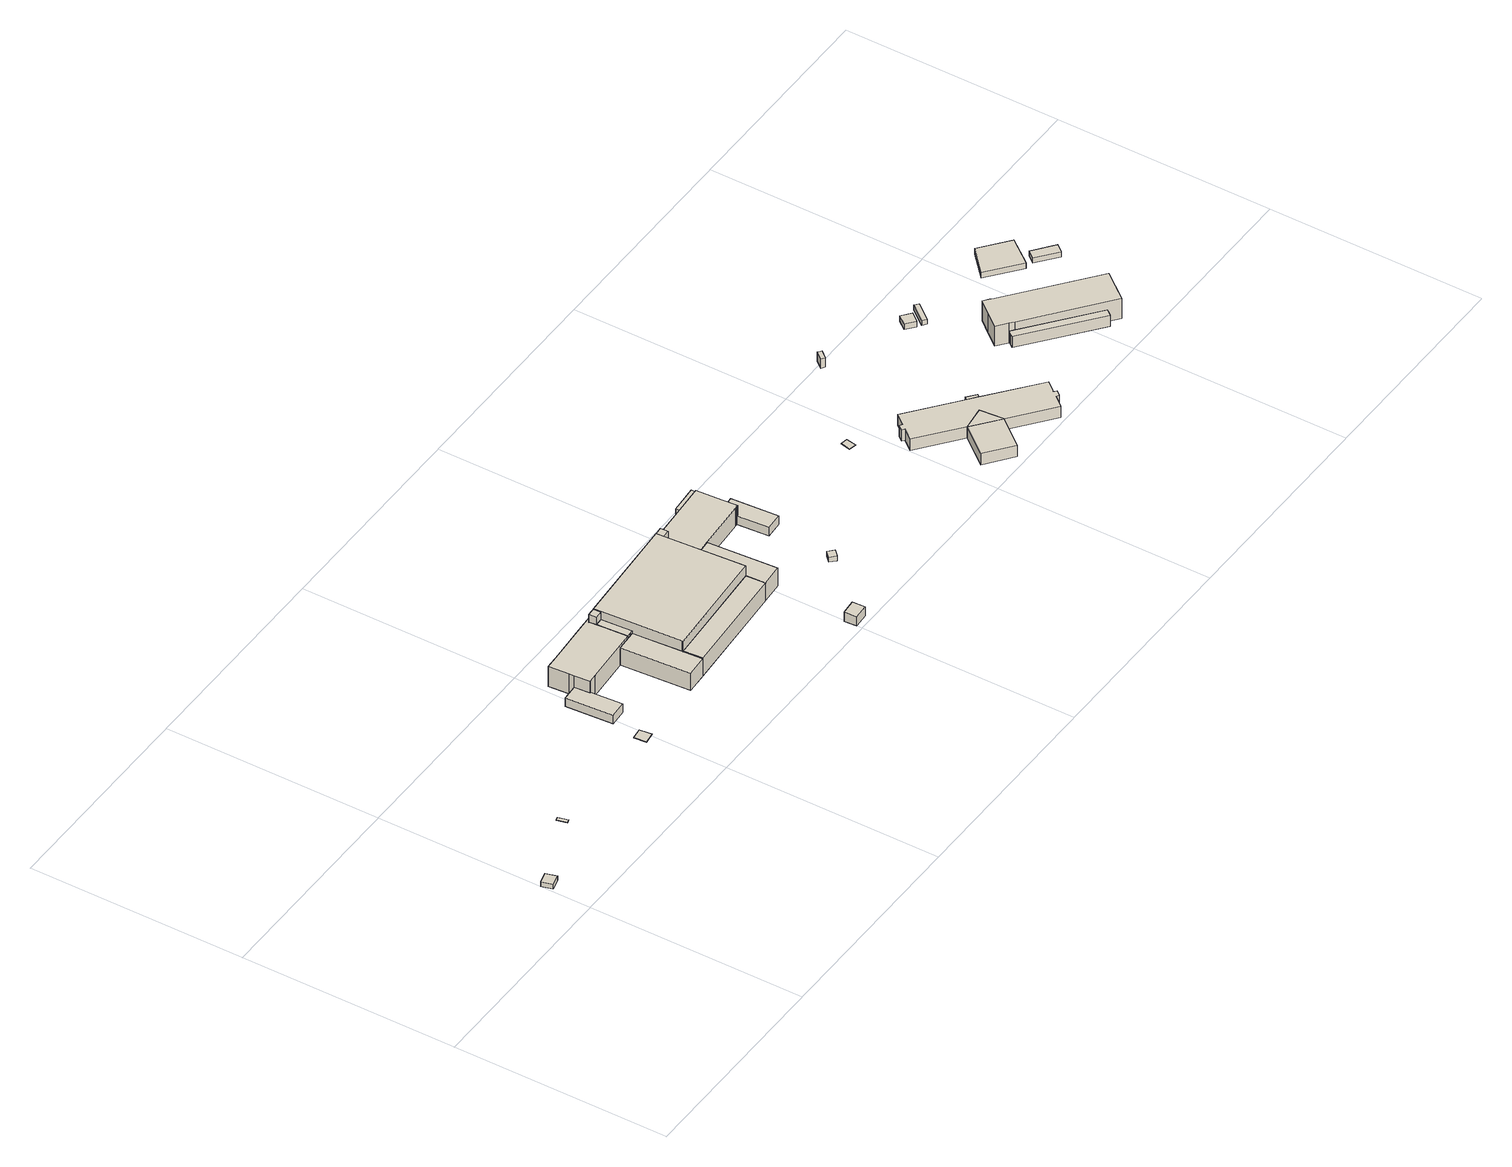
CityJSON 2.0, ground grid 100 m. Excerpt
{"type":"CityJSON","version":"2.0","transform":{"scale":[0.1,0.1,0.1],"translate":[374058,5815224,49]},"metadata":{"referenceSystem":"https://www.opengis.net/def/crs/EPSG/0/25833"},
"CityObjects":{
"building1":{"type":"Building","attributes":{"Gemeindeschluessel":"11000005","BezugspunktDach":"2200","function":"31001_2143","measuredHeight":2.42,"storeysAboveGround":1},"address":[{"country":"Germany","locality":"Berlin","thoroughfareNumber":"3H (4)","thoroughfareName":"Ritterfelddamm"}],"geometry":[{"type":"Solid","lod":"1","boundaries":[[[[0,1,2,3]],[[4,5,6,7]],[[4,7,3,2]],[[5,4,2,1]],[[6,5,1,0]],[[7,6,0,3]]]]}]},
"building2":{"type":"Building","attributes":{"Gemeindeschluessel":"11000005","BezugspunktDach":"2200","function":"31001_2142","measuredHeight":0.142,"storeysAboveGround":1},"address":[{"country":"Germany","locality":"Berlin","thoroughfareNumber":"3H (5)","thoroughfareName":"Ritterfelddamm"}],"geometry":[{"type":"Solid","lod":"1","boundaries":[[[[8,9,10,11]],[[12,13,14,15]],[[12,15,11,10]],[[13,12,10,9]],[[14,13,9,8]],[[15,14,8,11]]]]}]},
"building3":{"type":"Building","attributes":{"Gemeindeschluessel":"11000005","BezugspunktDach":"2200","function":"31001_2200","measuredHeight":0.121,"storeysAboveGround":1},"address":[{"country":"Germany","locality":"Berlin","thoroughfareNumber":"33 (2)","thoroughfareName":"Am Flugplatz Gatow"}],"geometry":[{"type":"Solid","lod":"1","boundaries":[[[[16,17,18,19]],[[20,21,22,23]],[[20,23,19,18]],[[21,20,18,17]],[[22,21,17,16]],[[23,22,16,19]]]]}]},
"building4":{"type":"Building","attributes":{"Gemeindeschluessel":"11000005","BezugspunktDach":"2200","function":"31001_2521","measuredHeight":4.42,"storeysAboveGround":1},"address":[{"country":"Germany","locality":"Berlin","thoroughfareNumber":"33 (1)","thoroughfareName":"Am Flugplatz Gatow"}],"geometry":[{"type":"Solid","lod":"1","boundaries":[[[[24,25,26,27,28,29]],[[30,31,32,33,34,35]],[[30,35,29,28]],[[31,30,28,27]],[[32,31,27,26]],[[33,32,26,25]],[[34,33,25,24]],[[35,34,24,29]]]]}]},
"building5":{"type":"Building","attributes":{"name":"Militärhistorisches Museum","Gemeindeschluessel":"11000005","function":"31001_3034"},"address":[{"country":"Germany","locality":"Berlin","thoroughfareNumber":"33 (7)","thoroughfareName":"Am Flugplatz Gatow"}],"children":["building5-1","building5-2","building5-3","building5-4","building5-5","building5-6","building5-7","building5-8","building5-9","building5-10"]},
"building5-1":{"type":"BuildingPart","attributes":{"BezugspunktDach":"2200","measuredHeight":14.56,"storeysAboveGround":3},"parents":["building5"],"geometry":[{"type":"MultiSurface","lod":"1","boundaries":[[[36,37,38,39,40,41,42,43,44,45]],[[46,47,48,49,50,51,52,53,54,55]],[[46,55,45,44]],[[56,57,46,44,43]],[[58,56,47,43,42]],[[59,60,61,62,63,42,41]],[[49,48,64]],[[65,59,49,50,49,41,40]],[[66,65,40,39]],[[67,68,39,38]],[[53,52,69,53,70,71,72,67,52,38,37]],[[73,74,53,37,36]],[[75,73,54,36,45]],[[47,46,57,56]],[[49,64,60,59]],[[64,48,63,62,61]],[[50,49,59,65]],[[51,50,65,66]],[[52,51,68,67]],[[67,72,69,52]],[[72,71,70,53,69]],[[54,53,74,73]],[[55,54,73,75]]]}]},
"building5-2":{"type":"BuildingPart","attributes":{"BezugspunktDach":"2200","measuredHeight":9.23,"storeysAboveGround":3},"parents":["building5"],"geometry":[{"type":"MultiSurface","lod":"1","boundaries":[[[65,76,77,78,60]],[[79,80,81,50,64]],[[80,79,78,77]],[[81,80,77,76]],[[79,82,83,84,78]],[[85,86,84,83]],[[64,87,60,86,88,85]],[[50,81,76,65]],[[64,49,59,60]],[[50,65,59,89,49]]]}]},
"building5-3":{"type":"BuildingPart","attributes":{"BezugspunktDach":"2200","measuredHeight":9.28,"storeysAboveGround":3},"parents":["building5"],"geometry":[{"type":"MultiSurface","lod":"1","boundaries":[[[90,76,65,66]],[[50,81,91,51]],[[91,81,76,90]],[[51,68,92,90,66]],[[50,51,66,65]],[[81,50,65,76]],[[92,68,51,91]]]}]},
"building5-4":{"type":"BuildingPart","attributes":{"BezugspunktDach":"2200","measuredHeight":9,"storeysAboveGround":3},"parents":["building5"],"geometry":[{"type":"MultiSurface","lod":"1","boundaries":[[[93,92,68,72,94]],[[69,51,91,95,96]],[[95,91,92,93]],[[96,95,93,94]],[[97,69,98,99,72]],[[100,101,99,98]],[[94,101,100,96]],[[52,67,68,51]],[[69,72,67,52]],[[91,51,68,92]]]}]},
"building5-5":{"type":"BuildingPart","attributes":{"BezugspunktDach":"2200","measuredHeight":11.34,"storeysAboveGround":3},"parents":["building5"],"geometry":[{"type":"MultiSurface","lod":"1","boundaries":[[[102,103,71,70,104,105]],[[106,53,69,98,100,107]],[[99,72,71,103]],[[101,99,103,102]],[[106,107,105,104]],[[53,106,104,70]],[[72,69,53,108,70,71]],[[98,69,72,99]],[[100,98,99,101]],[[109,110,105,107]],[[102,110,109,100]]]}]},
"building5-6":{"type":"BuildingPart","attributes":{"BezugspunktDach":"2200","measuredHeight":14.25,"storeysAboveGround":3},"parents":["building5"],"geometry":[{"type":"MultiSurface","lod":"1","boundaries":[[[111,74,75,112,113]],[[114,55,53,107,115]],[[116,117,118,115,114,115,113,112]],[[55,114,112,75]],[[107,53,106,107,105,104,70,74,111]],[[118,119,111,113]],[[114,115,118,117,116]],[[120,54,73,74,53]],[[55,121,75,73,54]],[[105,107,106,104]],[[70,104,106,53]],[[115,107,119,118]]]}]},
"building5-7":{"type":"BuildingPart","attributes":{"BezugspunktDach":"2200","measuredHeight":14.25,"storeysAboveGround":3},"parents":["building5"],"geometry":[{"type":"MultiSurface","lod":"1","boundaries":[[[58,122,123,124,57]],[[125,126,127,48,46]],[[125,46,57,124]],[[126,125,126,128,129,124,123]],[[127,130,128,126,127,126,123,122]],[[63,131,122,58]],[[129,128,126,125]],[[126,128,130,127]],[[48,127,131,63]],[[46,47,56,57]],[[48,58,56,47]]]}]},
"building5-8":{"type":"BuildingPart","attributes":{"BezugspunktDach":"2200","measuredHeight":11.28,"storeysAboveGround":3},"parents":["building5"],"geometry":[{"type":"MultiSurface","lod":"1","boundaries":[[[132,133,134,135,136,137,138,119,118,117,139,140,141,142]],[[143,144,145,114,115,107,109,100,146,32,31,30,147,148]],[[143,148,142,141]],[[144,143,141,140]],[[145,144,140,139]],[[114,145,139,117]],[[110,105,107,119,138]],[[102,110,109,138,137]],[[146,100,96,94,101,137,136]],[[32,146,136,135]],[[31,32,135,134]],[[30,31,134,133]],[[147,30,133,132]],[[148,147,132,142]],[[115,114,149,117,118]],[[107,115,118,119]],[[109,107,105,110]],[[100,109,110,102]],[[101,94,96,100]]]}]},
"building5-9":{"type":"BuildingPart","attributes":{"BezugspunktDach":"2200","measuredHeight":10.61,"storeysAboveGround":3},"parents":["building5"],"geometry":[{"type":"MultiSurface","lod":"1","boundaries":[[[129,128,130,150,151,152,153,154,155,156,157,158,159,160,161]],[[162,163,164,165,166,167,168,169,79,83,85,127,126,125,170]],[[162,170,161,160]],[[163,162,160,159]],[[164,163,159,158]],[[165,164,158,157]],[[166,165,157,156]],[[167,166,156,155]],[[168,167,155,154]],[[169,168,154,153]],[[79,169,153,152]],[[84,78,152,151]],[[86,84,83,151,150]],[[170,125,129,161]],[[83,79,78,84]],[[85,83,84,86]],[[171,127,85,150,130]],[[126,127,130,128]],[[126,128,129,125]]]}]},
"building5-10":{"type":"BuildingPart","attributes":{"BezugspunktDach":"2200","measuredHeight":9.97,"storeysAboveGround":3},"parents":["building5"],"geometry":[{"type":"MultiSurface","lod":"1","boundaries":[[[62,172,131,63]],[[127,85,64,48]],[[150,130,131,172]],[[60,86,85,172,62]],[[173,127,48,63,131]],[[85,127,130,150]],[[64,85,86,60]],[[48,64,60,62,63]]]}]},
"building6":{"type":"Building","attributes":{"Gemeindeschluessel":"11000005","BezugspunktDach":"2200","function":"31001_2142","measuredHeight":4.82,"storeysAboveGround":1},"address":[{"country":"Germany","locality":"Berlin","thoroughfareNumber":"33 (4)","thoroughfareName":"Am Flugplatz Gatow"}],"geometry":[{"type":"Solid","lod":"1","boundaries":[[[[174,175,176,177]],[[178,179,180,181]],[[178,181,177,176]],[[179,178,176,175]],[[180,179,175,174]],[[181,180,174,177]]]]}]},
"building7":{"type":"Building","attributes":{"Gemeindeschluessel":"11000005","BezugspunktDach":"2200","function":"31001_2200","measuredHeight":2.5,"storeysAboveGround":1},"address":[{"country":"Germany","locality":"Berlin","thoroughfareNumber":"33 (5)","thoroughfareName":"Am Flugplatz Gatow"}],"geometry":[{"type":"Solid","lod":"1","boundaries":[[[[182,183,184,185]],[[186,187,188,189]],[[186,189,185,184]],[[187,186,184,183]],[[188,187,183,182]],[[189,188,182,185]]]]}]},
"building8":{"type":"Building","attributes":{"Gemeindeschluessel":"11000005","BezugspunktDach":"2200","function":"51009_1610","measuredHeight":9.02,"storeysAboveGround":0},"address":[{"country":"Germany","locality":"Berlin"}],"geometry":[{"type":"Solid","lod":"1","boundaries":[[[[190,191,192,193]],[[194,165,163,195]],[[194,195,193,192]],[[165,194,192,191]],[[163,165,191,190]],[[195,163,190,193]]]]}]},
"building9":{"type":"Building","attributes":{"Gemeindeschluessel":"11000005","BezugspunktDach":"2200","function":"31001_3030","measuredHeight":4.42,"storeysAboveGround":1},"address":[{"country":"Germany","locality":"Berlin","thoroughfareNumber":"33 (6)","thoroughfareName":"Am Flugplatz Gatow"}],"geometry":[{"type":"Solid","lod":"1","boundaries":[[[[196,197,198,199,200,201]],[[202,203,204,205,206,207]],[[202,207,201,200]],[[203,202,200,199]],[[204,203,199,198]],[[205,204,198,197]],[[206,205,197,196]],[[207,206,196,201]]]]}]},
"building10":{"type":"Building","attributes":{"Gemeindeschluessel":"11000005","BezugspunktDach":"2200","function":"31001_2010","measuredHeight":0.201,"storeysAboveGround":1},"address":[{"country":"Germany","locality":"Berlin","thoroughfareNumber":"1700 (1)","thoroughfareName":"Kladower Damm"}],"geometry":[{"type":"Solid","lod":"1","boundaries":[[[[208,209,210,211]],[[212,213,214,215]],[[212,215,211,210]],[[213,212,210,209]],[[214,213,209,208]],[[215,214,208,211]]]]}]},
"building11":{"type":"Building","attributes":{"Gemeindeschluessel":"11000005","function":"31001_2083"},"address":[{"country":"Germany","locality":"Berlin","thoroughfareNumber":"1700","thoroughfareName":"Kladower Damm"}],"children":["building11-1","building11-2","building11-3"]},
"building11-1":{"type":"BuildingPart","attributes":{"BezugspunktDach":"2200","measuredHeight":6.86,"storeysAboveGround":1},"parents":["building11"],"geometry":[{"type":"MultiSurface","lod":"1","boundaries":[[[216,217,218,219,220,221,222,223,224,225,226,227,228,229,230,231,232,233,234,235,236]],[[237,238,239,240,241,242,243,244,245,246,247,248,249,250,251,252,253,254,255,256,257]],[[237,257,236,235]],[[238,237,235,234]],[[239,238,234,233]],[[240,239,233,232]],[[241,240,232,231]],[[242,241,231,230]],[[243,242,230,229]],[[244,243,229,228]],[[245,244,228,227]],[[258,259,227,226]],[[247,246,226,225]],[[248,247,225,224]],[[249,248,224,223]],[[250,249,223,222]],[[251,250,222,221]],[[252,251,221,220]],[[253,252,220,219]],[[254,253,219,218]],[[255,254,218,217]],[[256,255,217,216]],[[257,256,216,236]],[[260,246,245,259,258]]]}]},
"building11-2":{"type":"BuildingPart","attributes":{"BezugspunktDach":"2200","measuredHeight":5.17,"storeysAboveGround":1},"parents":["building11"],"geometry":[{"type":"Solid","lod":"1","boundaries":[[[[258,261,262,259]],[[263,264,246,245]],[[263,245,259,262]],[[264,263,262,261]],[[246,264,261,258]],[[246,258,259,245]]]]}]},
"building11-3":{"type":"BuildingPart","attributes":{"BezugspunktDach":"2200","measuredHeight":6.86,"storeysAboveGround":1},"parents":["building11"],"geometry":[{"type":"Solid","lod":"1","boundaries":[[[[265,266,267,268,269]],[[270,271,256,272,273]],[[270,273,269,268]],[[271,270,268,267]],[[256,271,267,266]],[[272,256,266,265]],[[273,272,265,269]]]]}]},
"building12":{"type":"Building","attributes":{"Gemeindeschluessel":"11000005","BezugspunktDach":"2200","function":"51009_1610","measuredHeight":4.93,"storeysAboveGround":0},"address":[{"country":"Germany","locality":"Berlin"}],"geometry":[{"type":"Solid","lod":"1","boundaries":[[[[274,275,276,277,278]],[[279,280,281,282,283]],[[279,283,278,277]],[[280,279,277,276]],[[281,280,276,275]],[[282,281,275,274]],[[283,282,274,278]]]]}]},
"building13":{"type":"Building","attributes":{"Gemeindeschluessel":"11000005","BezugspunktDach":"2200","function":"31001_2600","measuredHeight":2.82,"storeysAboveGround":1},"address":[{"country":"Germany","locality":"Berlin","thoroughfareNumber":"16 (1)","thoroughfareName":"Kladower Damm"}],"geometry":[{"type":"Solid","lod":"1","boundaries":[[[[284,285,286,287]],[[288,289,290,291]],[[288,291,287,286]],[[289,288,286,285]],[[290,289,285,284]],[[291,290,284,287]]]]}]},
"building14":{"type":"Building","attributes":{"Gemeindeschluessel":"11000005","BezugspunktDach":"2200","function":"31001_2600","measuredHeight":2.92,"storeysAboveGround":1},"address":[{"country":"Germany","locality":"Berlin","thoroughfareNumber":"16 (2)","thoroughfareName":"Kladower Damm"}],"geometry":[{"type":"Solid","lod":"1","boundaries":[[[[292,293,294,295,296]],[[297,298,299,300,301]],[[297,301,296,295]],[[298,297,295,294]],[[299,298,294,293]],[[300,299,293,292]],[[301,300,292,296]]]]}]},
"building15":{"type":"Building","attributes":{"Gemeindeschluessel":"11000005","BezugspunktDach":"2200","function":"51009_1610","measuredHeight":5.76,"storeysAboveGround":0},"address":[{"country":"Germany","locality":"Berlin"}],"geometry":[{"type":"Solid","lod":"1","boundaries":[[[[302,303,304,305,306,307]],[[308,309,310,311,312,313]],[[308,313,307,306]],[[309,308,306,305]],[[310,309,305,304]],[[311,310,304,303]],[[312,311,303,302]],[[313,312,302,307]]]]}]},
"building16":{"type":"Building","attributes":{"Gemeindeschluessel":"11000005","BezugspunktDach":"2200","function":"31001_2143","measuredHeight":11.32,"storeysAboveGround":2},"address":[{"country":"Germany","locality":"Berlin","thoroughfareNumber":"16","thoroughfareName":"Kladower Damm"}],"geometry":[{"type":"Solid","lod":"1","boundaries":[[[[314,315,316,317,318,319,320,321,322,323,324,325]],[[326,327,328,329,330,331,332,333,334,335,336,337]],[[326,337,325,324]],[[327,326,324,323]],[[328,327,323,322]],[[329,328,322,321]],[[330,329,321,320]],[[331,330,320,319]],[[332,331,319,318]],[[333,332,318,317]],[[334,333,317,316]],[[335,334,316,315]],[[336,335,315,314]],[[337,336,314,325]]]]}]},
"building17":{"type":"Building","attributes":{"Gemeindeschluessel":"11000005","BezugspunktDach":"2200","function":"51009_1610","measuredHeight":6.11,"storeysAboveGround":0},"address":[{"country":"Germany","locality":"Berlin"}],"geometry":[{"type":"Solid","lod":"1","boundaries":[[[[338,339,340,341,342,343]],[[344,345,346,347,348,349]],[[344,349,343,342]],[[345,344,342,341]],[[346,345,341,340]],[[347,346,340,339]],[[348,347,339,338]],[[349,348,338,343]]]]}]},
"building18":{"type":"Building","attributes":{"Gemeindeschluessel":"11000005","BezugspunktDach":"2200","function":"31001_2500","measuredHeight":3.06,"storeysAboveGround":1},"address":[{"country":"Germany","locality":"Berlin","thoroughfareNumber":"16A","thoroughfareName":"Kladower Damm"}],"geometry":[{"type":"Solid","lod":"1","boundaries":[[[[350,351,352,353]],[[354,355,356,357]],[[354,357,353,352]],[[355,354,352,351]],[[356,355,351,350]],[[357,356,350,353]]]]}]},
"building19":{"type":"Building","attributes":{"Gemeindeschluessel":"11000005","BezugspunktDach":"2200","function":"31001_2140","measuredHeight":2.66,"storeysAboveGround":1},"address":[{"country":"Germany","locality":"Berlin","thoroughfareNumber":"16A (1)","thoroughfareName":"Kladower Damm"}],"geometry":[{"type":"Solid","lod":"1","boundaries":[[[[358,359,360,361]],[[362,363,364,365]],[[362,365,361,360]],[[363,362,360,359]],[[364,363,359,358]],[[365,364,358,361]]]]}]}
},
"vertices":[
[16,184,26],[68,198,26],[54,249,26],[2,235,26],[54,249,2],[68,198,2],[16,184,2],[2,235,2],
[381,350,6],[397,355,6],[384,402,6],[368,397,6],[384,402,4],[397,355,4],[381,350,4],[368,397,4],
[948,341,17],[1000,348,17],[993,406,17],[942,399,17],[993,406,16],[1000,348,16],[948,341,16],[942,399,16],
[970,513,60],[1049,518,60],[1039,664,60],[1034,663,60],[1029,735,60],[956,730,60],[1029,735,16],[1034,663,16],[1039,664,16],[1049,518,16],[970,513,16],[956,730,16],
[1373,860,160],[1375,830,160],[1400,463,160],[1400,459,160],[1916,494,160],[1916,499,160],[1891,865,160],[1889,895,160],[1889,900,160],[1372,864,160],[1889,900,16],[1889,895,16],[1891,865,16],[1916,499,16],[1916,494,16],[1400,459,16],[1400,463,16],[1375,830,16],[1373,860,16],[1372,864,16],[1889,895,158],[1889,900,158],[1891,865,158],[1916,499,109],[1901,724,109],[1901,724,17],[1901,724,116],[1891,865,116],[1901,724,16],[1916,494,109],[1400,459,109],[1400,463,106],[1400,459,106],[1384,688,16],[1375,830,119],[1384,688,119],[1384,688,106],[1373,860,158],[1375,830,158],[1372,864,158],
[1922,404,109],[2023,411,109],[2002,731,109],[2002,731,16],[2023,411,16],[1922,404,16],[1957,727,16],[1954,727,16],[1954,727,109],[1938,726,16],[1938,726,109],[1901,724,62],[1938,726,66],[1916,499,59],
[1406,369,109],[1406,369,16],[1406,369,106],
[1305,362,106],[1283,681,106],[1305,362,16],[1283,681,16],[1384,688,87],[1366,686,16],[1366,686,106],[1347,685,16],[1347,685,106],
[1347,685,119],[1366,686,119],[1356,828,119],[1337,827,119],[1356,828,16],[1337,827,16],[1375,830,63],[1341,779,16],[1341,779,119],
[1337,827,158],[1361,864,158],[1335,862,158],[1361,864,16],[1335,862,16],[1361,864,68],[1361,864,120],[1335,862,120],[1337,827,120],[1373,858,16],[1372,864,123],
[1928,868,158],[1926,903,158],[1900,901,158],[1900,901,16],[1926,903,16],[1928,868,16],[1926,903,113],[1900,901,113],[1928,868,113],[1928,868,116],
[1028,758,120],[1029,735,120],[1034,663,120],[1039,664,120],[1076,666,120],[1347,685,120],[1341,779,120],[1360,875,120],[1271,869,120],[1102,857,120],[1021,852,120],[1102,857,16],[1271,869,16],[1360,875,16],[1076,666,16],[1028,758,16],[1021,852,16],[1361,864,58],
[1938,726,113],[1954,727,113],[2002,731,113],[2235,747,113],[2245,748,113],[2251,748,113],[2246,819,113],[2238,936,113],[2222,935,113],[2108,927,113],[1941,915,113],[1899,912,113],[1941,915,16],[2108,927,16],[2222,935,16],[2238,936,16],[2246,819,16],[2251,748,16],[2245,748,16],[2235,747,16],[1899,912,16],[1928,868,89],
[1938,726,116],[1928,868,77],
[1983,13,70],[2051,18,70],[2048,76,70],[1979,71,70],[2048,76,22],[2051,18,22],[1983,13,22],[1979,71,22],
[2270,290,48],[2297,316,48],[2272,340,48],[2246,314,48],[2272,340,23],[2297,316,23],[2270,290,23],[2246,314,23],
[2108,927,106],[2238,936,106],[2237,957,106],[2107,948,106],[2237,957,16],[2107,948,16],
[2255,602,62],[2335,607,62],[2320,824,62],[2246,819,62],[2251,748,62],[2245,748,62],[2251,748,18],[2246,819,18],[2320,824,18],[2335,607,18],[2255,602,18],[2245,748,18],
[2899,606,22],[2907,653,22],[2874,659,22],[2866,612,22],[2874,659,20],[2907,653,20],[2899,606,20],[2866,612,20],
[3291,158,82],[3476,8,82],[3511,51,82],[3516,57,82],[3528,48,82],[3547,71,82],[3535,81,82],[3541,87,82],[3575,129,82],[3359,305,82],[3351,312,82],[3311,344,82],[3303,351,82],[3086,527,82],[3052,485,82],[3046,478,82],[3034,487,82],[3015,464,82],[3027,455,82],[3021,448,82],[2987,405,82],[3021,448,23],[3027,455,23],[3015,464,23],[3034,487,23],[3046,478,23],[3052,485,23],[3086,527,23],[3303,351,23],[3311,344,23],[3351,312,23],[3359,305,23],[3575,129,23],[3541,87,23],[3535,81,23],[3547,71,23],[3528,48,23],[3516,57,23],[3511,51,23],[3476,8,23],[3291,158,23],[2987,405,23],[3351,312,75],[3311,344,75],[3351,312,37],
[3365,329,75],[3325,362,75],[3325,362,23],[3365,329,23],
[3184,27,83],[3291,158,83],[3281,268,83],[3171,255,83],[3064,123,83],[3171,255,23],[3281,268,23],[3184,27,23],[3064,123,23],
[3238,966,62],[3265,999,62],[3254,1008,62],[3250,1011,62],[3223,978,62],[3250,1011,12],[3254,1008,12],[3265,999,12],[3238,966,12],[3223,978,12],
[3636,790,43],[3670,831,43],[3629,865,43],[3595,824,43],[3629,865,14],[3670,831,14],[3636,790,14],[3595,824,14],
[3674,765,38],[3736,842,38],[3727,849,38],[3717,857,38],[3655,780,38],[3717,857,13],[3727,849,13],[3736,842,13],[3674,765,13],[3655,780,13],
[4051,144,74],[4061,156,74],[4073,172,74],[3755,430,74],[3743,415,74],[3733,403,74],[3743,415,17],[3755,430,17],[4073,172,17],[4061,156,17],[4051,144,17],[3733,403,17],
[3755,430,117],[3774,415,117],[4120,134,117],[4141,159,117],[4148,169,117],[4170,196,117],[4221,259,117],[3842,566,117],[3835,573,117],[3810,593,117],[3759,531,117],[3708,468,117],[3759,531,12],[3810,593,12],[3835,573,12],[3842,566,12],[4221,259,12],[4170,196,12],[4148,169,12],[4141,159,12],[4120,134,12],[3774,415,12],[3755,430,12],[3708,468,12],
[4181,291,77],[4193,307,77],[4203,319,77],[3870,590,77],[3860,578,77],[3847,562,77],[3860,578,16],[3870,590,16],[4203,319,16],[4193,307,16],[4181,291,16],[3847,562,16],
[4170,617,40],[4260,732,40],[4133,836,40],[4026,735,40],[4133,836,10],[4260,732,10],[4170,617,10],[4026,735,10],
[4304,537,38],[4333,571,38],[4239,646,38],[4211,612,38],[4239,646,11],[4333,571,11],[4304,537,11],[4211,612,11]
]}
